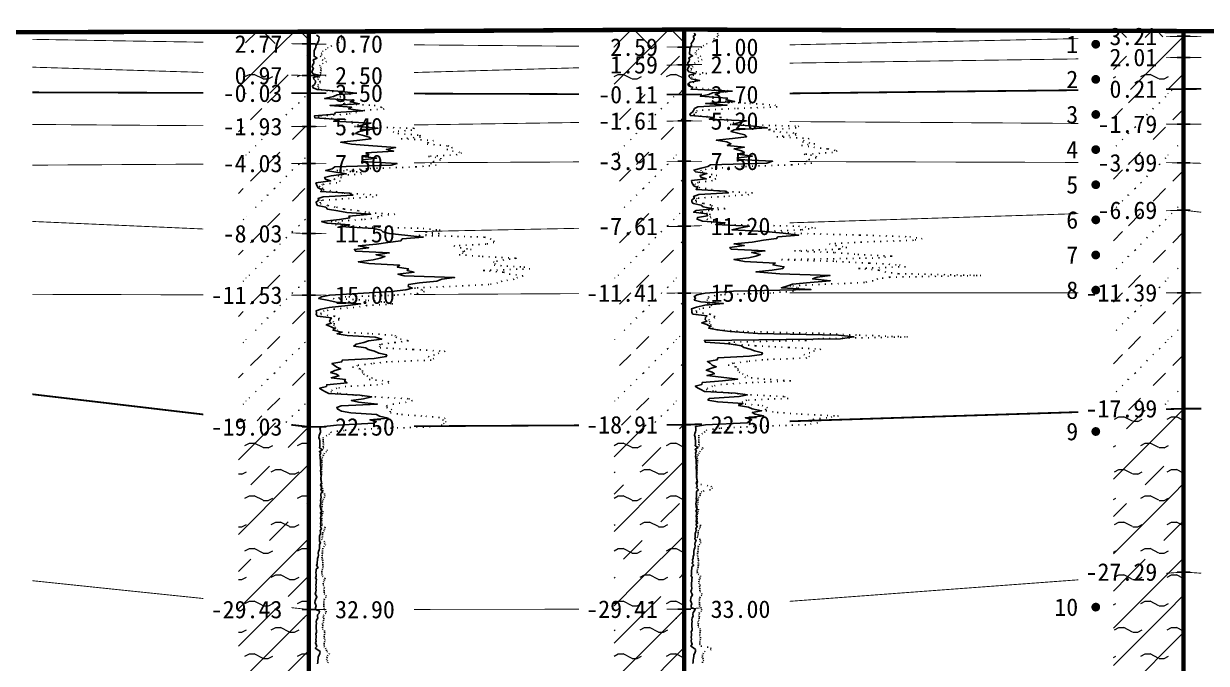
# Model space of a CAD drawing. Extents: x -37 to 3540, y -1485 to 297.
# Drawn here: x 38.7 to 173.4, y -150.8 to -78 of the extents above; entities that cross this region are included whole.
import ezdxf
from ezdxf.enums import TextEntityAlignment as Align

# ---------------------------------------------------------------- set-up
doc = ezdxf.new("R2010")
doc.units = 0
doc.linetypes.add('DOT', pattern=[6.35, 0, -6.35])
doc.layers.get('0').update_dxf_attribs({"linetype": 'CONTINUOUS'})
for name, color, linetype in [('CURVE', 200, 'CONTINUOUS'), ('HOLE', 41, 'CONTINUOUS'), ('SAMPLE', 1, 'CONTINUOUS'), ('STRATUM', 241, 'CONTINUOUS')]:
    doc.layers.add(name, color=color, linetype=linetype)
doc.layers.add('HATCH', color=7, linetype='CONTINUOUS', lineweight=13)
doc.styles.add('ST', font='')
doc.styles.get('ST').set_extended_font_data('SimSun')
pattern_1 = [(45, (80.522, -297), (-2.12132, 2.12132), [10, 0]), (135, (80.522, -297), (-2.12132, -2.12132), [10, 0])]
pattern_2 = [(45, (80.522, -297), (-4.24264, 4.24264), [10, 0]), (45, (81.583, -300.182), (-2.12132, 6.36396), [3, -3])]
pattern_3 = [(45, (80.522, -297), (-4.24264, 4.24264), [10, 0]), (45, (81.583, -300.182), (-2.12132, 6.36396), [3, -3]), (26.565, (81.596, -297.2536), (5.999823, 5.999812), [0.567, -12.849]), (0, (81.029, -297.2536), (0, 6), [0.567, -5.433]), (26.565, (78.9406, -297), (5.999823, 5.999812), [0.567, -12.849]), (0, (79.448, -296.7464), (0, 6), [0.567, -5.433]), (153.435, (81.029, -297.2536), (-5.999818, -5e-06), [1.134, -12.2826]), (26.565, (84.596, -294.2536), (5.999823, 5.999812), [0.567, -12.849]), (0, (84.029, -294.2536), (0, 6), [0.567, -5.433]), (26.565, (81.9406, -294), (5.999823, 5.999812), [0.567, -12.849]), (0, (82.448, -293.7464), (0, 6), [0.567, -5.433]), (153.435, (84.029, -294.2536), (-5.999818, -5e-06), [1.134, -12.2826])]
pattern_4 = [(45, (80.522, -297), (-7e-07, 6.99998), [1.97196, -7.92754]), (45, (83.335, -294.171), (-7e-07, 6.99998), [1.99367, -7.90583]), (45, (85.5894, -291.918), (-7e-07, 6.99998), [1.8136, -8.08588]), (26.565, (80.522, -293.5), (7, 7), [0.0965, -15.55598]), (36.8699, (81.2219, -292.8), (7, 7), [0.19775, -34.80225]), (315, (84.022, -290.024), (6.99998, 1e-06), [0.03305, -9.86644]), (26.565, (84.022, -297), (7, 7), [0.14475, -15.50773]), (26.565, (84.722, -296.3), (7, 7), [0.10528, -15.5472]), (90, (85.072, -295.95), (-7, -5e-07), [0.02877, -6.97123]), (26.565, (85.422, -295.6), (7, 7), [0.091, -31.21394]), (36.8699, (86.1219, -294.9), (7, 7), [0.1107, -34.8893]), (45, (86.822, -294.2), (-2e-07, 6.99998), [0.10911, -9.79038]), (315, (87.436, -293.452), (6.99998, 1e-06), [0.03305, -9.86644]), (36.8699, (81.9219, -292.1), (7, 7), [0.10224, -34.89776]), (53.1301, (82.6219, -291.4), (14, 21), [0.13438, -34.86562]), (53.1301, (83.3219, -290.7), (14, 21), [0.12625, -34.87375])]
pattern_5 = [(45, (80.522, -297), (-2.12132, 2.12132), [10, 0]), (26.565, (81.596, -297.2536), (5.999823, 5.999812), [0.567, -12.849]), (0, (81.029, -297.2536), (0, 6), [0.567, -5.433]), (26.565, (78.9406, -297), (5.999823, 5.999812), [0.567, -12.849]), (0, (79.448, -296.7464), (0, 6), [0.567, -5.433]), (153.435, (81.029, -297.2536), (-5.999818, -5e-06), [1.134, -12.2826]), (26.565, (84.596, -294.2536), (5.999823, 5.999812), [0.567, -12.849]), (0, (84.029, -294.2536), (0, 6), [0.567, -5.433]), (26.565, (81.9406, -294), (5.999823, 5.999812), [0.567, -12.849]), (0, (82.448, -293.7464), (0, 6), [0.567, -5.433]), (153.435, (84.029, -294.2536), (-5.999818, -5e-06), [1.134, -12.2826])]

# ---------------------------------------------------------------- blocks, each defined once
blk = doc.blocks.new('SampleSoilUndisturbed')
at = {"const_width": 0.5}
blk.add_lwpolyline([(-0.25, 0, 1), (0.25, 0, 1)], format="xyb", close=True, dxfattribs=at)

msp = doc.modelspace()

# ---------------------------------------------------------------- hatches: boundary and pattern name
at = {"layer": 'HATCH'}
h = msp.add_hatch(dxfattribs=at)
h.set_pattern_fill('STT', color=50, style=0)
h.set_pattern_definition(pattern_1)
h.paths.add_polyline_path([(170.82, -78.81), (162.82, -78.79), (162.82, -79.58), (170.82, -79.41)])
h.paths.add_polyline_path([(161.61, -80.9), (168.31, -80.9), (168.31, -77.97), (161.61, -77.97)], flags=9)
h = msp.add_hatch(dxfattribs=at)
h.set_pattern_fill('FZNT', color=32, style=0)
h.set_pattern_definition(pattern_2)
h.paths.add_polyline_path([(170.82, -79.41), (162.82, -79.58), (162.82, -81.93), (170.82, -81.81)])
h.paths.add_polyline_path([(161.61, -83.3), (168.31, -83.3), (168.31, -80.37), (161.61, -80.37)], flags=9)
h.paths.add_polyline_path([(161.61, -80.9), (168.31, -80.9), (168.31, -77.97), (161.61, -77.97)], flags=9)
h = msp.add_hatch(dxfattribs=at)
h.set_pattern_fill('STT', color=50, style=0)
h.set_pattern_definition(pattern_1)
h.paths.add_polyline_path([(71.21, -78.88), (63.21, -78.9), (63.21, -80.15), (71.21, -80.28)])
h.paths.add_polyline_path([(62, -81.77), (68.69, -81.77), (68.69, -78.87), (62, -78.87)], flags=9)
h = msp.add_hatch(dxfattribs=at)
h.set_pattern_fill('FZNT', color=32, style=0)
h.set_pattern_definition(pattern_2)
h.paths.add_polyline_path([(71.21, -80.28), (63.21, -80.15), (63.21, -83.64), (71.21, -83.88)])
h.paths.add_polyline_path([(62, -85.37), (68.7, -85.37), (68.7, -82.44), (62, -82.44)], flags=9)
h.paths.add_polyline_path([(62, -81.77), (68.69, -81.77), (68.69, -78.87), (62, -78.87)], flags=9)
h = msp.add_hatch(dxfattribs=at)
h.set_pattern_fill('STT', color=50, style=0)
h.set_pattern_definition(pattern_1)
h.paths.add_polyline_path([(113.97, -78.64), (105.97, -78.68), (105.97, -80.57), (113.97, -80.64)])
h.paths.add_polyline_path([(104.76, -82.13), (111.46, -82.13), (111.46, -79.19), (104.76, -79.19)], flags=9)
h = msp.add_hatch(dxfattribs=at)
h.set_pattern_fill('FZNT', color=32, style=0)
h.set_pattern_definition(pattern_2)
h.paths.add_polyline_path([(113.97, -80.64), (105.97, -80.57), (105.97, -82.87), (113.97, -82.64)])
h.paths.add_polyline_path([(104.76, -84.13), (111.46, -84.13), (111.46, -81.19), (104.76, -81.19)], flags=9)
h.paths.add_polyline_path([(104.76, -82.13), (111.46, -82.13), (111.46, -79.19), (104.76, -79.19)], flags=9)
h = msp.add_hatch(dxfattribs=at)
h.set_pattern_fill('YNFNT', color=251, style=0)
h.set_pattern_definition(pattern_3)
h.paths.add_polyline_path([(170.82, -81.81), (162.82, -81.93), (162.82, -85.5), (170.82, -85.41)])
h.paths.add_polyline_path([(161.61, -86.9), (168.31, -86.9), (168.31, -83.97), (161.61, -83.97)], flags=9)
h.paths.add_polyline_path([(161.61, -83.3), (168.31, -83.3), (168.31, -80.37), (161.61, -80.37)], flags=9)
h = msp.add_hatch(dxfattribs=at)
h.set_pattern_fill('YNFNT', color=251, style=0)
h.set_pattern_definition(pattern_3)
h.paths.add_polyline_path([(113.97, -82.64), (105.97, -82.87), (105.97, -86.01), (113.97, -86.04)])
h.paths.add_polyline_path([(103.33, -87.53), (111.46, -87.53), (111.46, -84.59), (103.33, -84.59)], flags=9)
h.paths.add_polyline_path([(104.76, -84.13), (111.46, -84.13), (111.46, -81.19), (104.76, -81.19)], flags=9)
h = msp.add_hatch(dxfattribs=at)
h.set_pattern_fill('YNFNT', color=251, style=0)
h.set_pattern_definition(pattern_3)
h.paths.add_polyline_path([(71.21, -83.88), (63.21, -83.64), (63.21, -85.86), (71.21, -85.88)])
h.paths.add_polyline_path([(60.57, -87.37), (68.7, -87.37), (68.7, -84.44), (60.57, -84.44)], flags=9)
h.paths.add_polyline_path([(62, -85.37), (68.7, -85.37), (68.7, -82.44), (62, -82.44)], flags=9)
h = msp.add_hatch(dxfattribs=at)
h.set_pattern_fill('SZFT', color=52, style=0)
h.set_pattern_definition(pattern_4)
h.paths.add_polyline_path([(71.21, -85.88), (63.21, -85.86), (63.21, -89.62), (71.21, -89.68)])
h.paths.add_polyline_path([(60.57, -91.17), (68.7, -91.17), (68.7, -88.24), (60.57, -88.24)], flags=9)
h.paths.add_polyline_path([(60.57, -87.37), (68.7, -87.37), (68.7, -84.44), (60.57, -84.44)], flags=9)
h = msp.add_hatch(dxfattribs=at)
h.set_pattern_fill('SZFT', color=52, style=0)
h.set_pattern_definition(pattern_4)
h.paths.add_polyline_path([(113.97, -86.04), (105.97, -86.01), (105.97, -89.16), (113.97, -89.04)])
h.paths.add_polyline_path([(103.33, -90.53), (111.46, -90.53), (111.46, -87.59), (103.33, -87.59)], flags=9)
h.paths.add_polyline_path([(103.33, -87.53), (111.46, -87.53), (111.46, -84.59), (103.33, -84.59)], flags=9)
h = msp.add_hatch(dxfattribs=at)
h.set_pattern_fill('SZFT', color=52, style=0)
h.set_pattern_definition(pattern_4)
h.paths.add_polyline_path([(170.82, -85.41), (162.82, -85.5), (162.82, -89.36), (170.82, -89.41)])
h.paths.add_polyline_path([(160.18, -90.9), (168.31, -90.9), (168.31, -87.97), (160.18, -87.97)], flags=9)
h.paths.add_polyline_path([(161.61, -86.9), (168.31, -86.9), (168.31, -83.97), (161.61, -83.97)], flags=9)
h = msp.add_hatch(dxfattribs=at)
h.set_pattern_fill('SZFT', color=52, style=0)
h.set_pattern_definition(pattern_4)
h.paths.add_polyline_path([(71.21, -89.68), (63.21, -89.62), (63.21, -93.93), (71.21, -93.88)])
h.paths.add_polyline_path([(60.57, -95.37), (68.7, -95.37), (68.7, -92.44), (60.57, -92.44)], flags=9)
h.paths.add_polyline_path([(60.57, -91.17), (68.7, -91.17), (68.7, -88.24), (60.57, -88.24)], flags=9)
h = msp.add_hatch(dxfattribs=at)
h.set_pattern_fill('SZFT', color=52, style=0)
h.set_pattern_definition(pattern_4)
h.paths.add_polyline_path([(113.97, -89.04), (105.97, -89.16), (105.97, -93.68), (113.97, -93.64)])
h.paths.add_polyline_path([(103.33, -95.13), (111.46, -95.13), (111.46, -92.19), (103.33, -92.19)], flags=9)
h.paths.add_polyline_path([(103.33, -90.53), (111.46, -90.53), (111.46, -87.59), (103.33, -87.59)], flags=9)
h = msp.add_hatch(dxfattribs=at)
h.set_pattern_fill('SZFT', color=52, style=0)
h.set_pattern_definition(pattern_4)
h.paths.add_polyline_path([(170.82, -89.41), (162.82, -89.36), (162.82, -93.79), (170.82, -93.81)])
h.paths.add_polyline_path([(160.18, -95.3), (168.31, -95.3), (168.31, -92.37), (160.18, -92.37)], flags=9)
h.paths.add_polyline_path([(160.18, -90.9), (168.31, -90.9), (168.31, -87.97), (160.18, -87.97)], flags=9)
h = msp.add_hatch(dxfattribs=at)
h.set_pattern_fill('SZFT', color=52, style=0)
h.set_pattern_definition(pattern_4)
h.paths.add_polyline_path([(71.21, -93.88), (63.21, -93.93), (63.21, -101.53), (71.21, -101.88)])
h.paths.add_polyline_path([(60.57, -103.37), (68.7, -103.37), (68.7, -100.44), (60.57, -100.44)], flags=9)
h.paths.add_polyline_path([(60.57, -95.37), (68.7, -95.37), (68.7, -92.44), (60.57, -92.44)], flags=9)
h = msp.add_hatch(dxfattribs=at)
h.set_pattern_fill('SZFT', color=52, style=0)
h.set_pattern_definition(pattern_4)
h.paths.add_polyline_path([(113.97, -93.64), (105.97, -93.68), (105.97, -101.2), (113.97, -101.04)])
h.paths.add_polyline_path([(103.33, -102.53), (111.46, -102.53), (111.46, -99.59), (103.33, -99.59)], flags=9)
h.paths.add_polyline_path([(103.33, -95.13), (111.46, -95.13), (111.46, -92.19), (103.33, -92.19)], flags=9)
h = msp.add_hatch(dxfattribs=at)
h.set_pattern_fill('SZFT', color=52, style=0)
h.set_pattern_definition(pattern_4)
h.paths.add_polyline_path([(170.82, -93.81), (162.82, -93.79), (162.82, -99.47), (170.82, -99.21)])
h.paths.add_polyline_path([(160.18, -100.7), (168.31, -100.7), (168.31, -97.77), (160.18, -97.77)], flags=9)
h.paths.add_polyline_path([(160.18, -95.3), (168.31, -95.3), (168.31, -92.37), (160.18, -92.37)], flags=9)
h = msp.add_hatch(dxfattribs=at)
h.set_pattern_fill('SZFT', color=52, style=0)
h.set_pattern_definition(pattern_4)
h.paths.add_polyline_path([(170.82, -99.21), (162.82, -99.47), (162.82, -108.61), (170.82, -108.61)])
h.paths.add_polyline_path([(158.75, -110.1), (168.31, -110.1), (168.31, -107.17), (158.75, -107.17)], flags=9)
h.paths.add_polyline_path([(160.18, -100.7), (168.31, -100.7), (168.31, -97.77), (160.18, -97.77)], flags=9)
h = msp.add_hatch(dxfattribs=at)
h.set_pattern_fill('SZFT', color=52, style=0)
h.set_pattern_definition(pattern_4)
h.paths.add_polyline_path([(113.97, -101.04), (105.97, -101.2), (105.97, -108.68), (113.97, -108.64)])
h.paths.add_polyline_path([(101.91, -110.12), (111.46, -110.12), (111.46, -107.21), (101.91, -107.21)], flags=9)
h.paths.add_polyline_path([(103.33, -102.53), (111.46, -102.53), (111.46, -99.59), (103.33, -99.59)], flags=9)
h = msp.add_hatch(dxfattribs=at)
h.set_pattern_fill('SZFT', color=52, style=0)
h.set_pattern_definition(pattern_4)
h.paths.add_polyline_path([(71.21, -101.88), (63.21, -101.53), (63.21, -108.86), (71.21, -108.88)])
h.paths.add_polyline_path([(59.14, -110.37), (68.7, -110.37), (68.7, -107.44), (59.14, -107.44)], flags=9)
h.paths.add_polyline_path([(60.57, -103.37), (68.7, -103.37), (68.7, -100.44), (60.57, -100.44)], flags=9)
h = msp.add_hatch(dxfattribs=at)
h.set_pattern_fill('SZFT', color=52, style=0)
h.set_pattern_definition(pattern_4)
h.paths.add_polyline_path([(71.21, -108.88), (63.21, -108.86), (63.21, -122.94), (71.21, -123.88)])
h.paths.add_polyline_path([(59.14, -125.37), (68.7, -125.37), (68.7, -122.44), (59.14, -122.44)], flags=9)
h.paths.add_polyline_path([(59.14, -110.37), (68.7, -110.37), (68.7, -107.44), (59.14, -107.44)], flags=9)
h = msp.add_hatch(dxfattribs=at)
h.set_pattern_fill('SZFT', color=52, style=0)
h.set_pattern_definition(pattern_4)
h.paths.add_polyline_path([(113.97, -108.64), (105.97, -108.68), (105.97, -123.68), (113.97, -123.64)])
h.paths.add_polyline_path([(101.9, -125.13), (111.46, -125.13), (111.46, -122.19), (101.9, -122.19)], flags=9)
h.paths.add_polyline_path([(101.91, -110.12), (111.46, -110.12), (111.46, -107.21), (101.91, -107.21)], flags=9)
h = msp.add_hatch(dxfattribs=at)
h.set_pattern_fill('SZFT', color=52, style=0)
h.set_pattern_definition(pattern_4)
h.paths.add_polyline_path([(170.82, -108.61), (162.82, -108.61), (162.82, -122.07), (170.82, -121.81)])
h.paths.add_polyline_path([(158.75, -123.3), (168.31, -123.3), (168.31, -120.37), (158.75, -120.37)], flags=9)
h.paths.add_polyline_path([(158.75, -110.1), (168.31, -110.1), (168.31, -107.17), (158.75, -107.17)], flags=9)
h = msp.add_hatch(dxfattribs=at)
h.set_pattern_fill('YNFNT', color=251, style=0)
h.set_pattern_definition(pattern_3)
h.paths.add_polyline_path([(170.82, -121.81), (162.82, -122.07), (162.82, -141.01), (170.82, -140.41)])
h.paths.add_polyline_path([(158.75, -141.9), (168.31, -141.9), (168.31, -138.97), (158.75, -138.97)], flags=9)
h.paths.add_polyline_path([(158.75, -123.3), (168.31, -123.3), (168.31, -120.37), (158.75, -120.37)], flags=9)
h = msp.add_hatch(dxfattribs=at)
h.set_pattern_fill('YNFNT', color=251, style=0)
h.set_pattern_definition(pattern_3)
h.paths.add_polyline_path([(71.21, -123.88), (63.21, -122.94), (63.21, -143.85), (71.21, -144.68)])
h.paths.add_polyline_path([(59.14, -146.17), (68.7, -146.17), (68.7, -143.24), (59.14, -143.24)], flags=9)
h.paths.add_polyline_path([(59.14, -125.37), (68.7, -125.37), (68.7, -122.44), (59.14, -122.44)], flags=9)
h = msp.add_hatch(dxfattribs=at)
h.set_pattern_fill('YNFNT', color=251, style=0)
h.set_pattern_definition(pattern_3)
h.paths.add_polyline_path([(113.97, -123.64), (105.97, -123.68), (105.97, -144.65), (113.97, -144.64)])
h.paths.add_polyline_path([(101.9, -146.13), (111.46, -146.13), (111.46, -143.19), (101.9, -143.19)], flags=9)
h.paths.add_polyline_path([(101.9, -125.13), (111.46, -125.13), (111.46, -122.19), (101.9, -122.19)], flags=9)
h = msp.add_hatch(dxfattribs=at)
h.set_pattern_fill('YNNT', color=251, style=0)
h.set_pattern_definition(pattern_5)
h.paths.add_polyline_path([(170.82, -140.41), (162.82, -141.01), (162.82, -154.33), (170.82, -154.21)])
h.paths.add_polyline_path([(158.75, -155.7), (168.31, -155.7), (168.31, -152.77), (158.75, -152.77)], flags=9)
h.paths.add_polyline_path([(158.75, -141.9), (168.31, -141.9), (168.31, -138.97), (158.75, -138.97)], flags=9)
h = msp.add_hatch(dxfattribs=at)
h.set_pattern_fill('YNNT', color=251, style=0)
h.set_pattern_definition(pattern_5)
h.paths.add_polyline_path([(71.21, -144.68), (63.21, -143.85), (63.21, -155.62), (71.21, -155.68)])
h.paths.add_polyline_path([(59.14, -157.17), (68.7, -157.17), (68.7, -154.24), (59.14, -154.24)], flags=9)
h.paths.add_polyline_path([(59.14, -146.17), (68.7, -146.17), (68.7, -143.24), (59.14, -143.24)], flags=9)
h = msp.add_hatch(dxfattribs=at)
h.set_pattern_fill('YNNT', color=251, style=0)
h.set_pattern_definition(pattern_5)
h.paths.add_polyline_path([(113.97, -144.64), (105.97, -144.65), (105.97, -155.16), (113.97, -155.04)])
h.paths.add_polyline_path([(101.9, -156.53), (111.46, -156.53), (111.46, -153.59), (101.9, -153.59)], flags=9)
h.paths.add_polyline_path([(101.9, -146.13), (111.46, -146.13), (111.46, -143.19), (101.9, -143.19)], flags=9)

# ---------------------------------------------------------------- linework, layer by layer
at = {"layer": 'CURVE', "color": 30, "linetype": 'Continuous'}
for points in [[(72.1, -79.28), (72.38, -79.48), (72.35, -79.68), (72.34, -79.88), (72.25, -80.08), (72.16, -80.28), (72.01, -80.48), (72.03, -80.68), (71.9, -80.88), (71.84, -81.08), (71.83, -81.28), (71.81, -81.48), (71.81, -81.68), (72.15, -81.88), (71.73, -82.08), (71.8, -82.28), (71.78, -82.48), (71.63, -82.68), (71.61, -82.88), (71.75, -83.08), (71.62, -83.28), (71.56, -83.48), (71.71, -83.68), (72.52, -83.88), (71.75, -84.08), (71.78, -84.28), (71.99, -84.48), (71.97, -84.68), (71.86, -84.88), (71.62, -85.08), (71.72, -85.28), (72.18, -85.48), (74.98, -85.68), (76.6, -85.88), (74.43, -86.08), (74.01, -86.28), (73.02, -86.48), (76.1, -86.68), (76.04, -86.88), (76.96, -87.08), (73.64, -87.28), (76.08, -87.48), (75.74, -87.68), (77.37, -87.88), (74.27, -88.08), (74.13, -88.28), (71.85, -88.48), (71.9, -88.68), (74.6, -88.88), (74.05, -89.08), (78.28, -89.28), (77.44, -89.48), (76.71, -89.68), (79.09, -89.88), (77.68, -90.08), (76.87, -90.28), (76.52, -90.48), (77.29, -90.68), (78.09, -90.88), (78.3, -91.08), (76.68, -91.28), (74.85, -91.48), (76.06, -91.68), (78.51, -91.88), (81.1, -92.08), (80.05, -92.28), (80.88, -92.48), (77.72, -92.68), (78.06, -92.88), (77.28, -93.08), (78.96, -93.28), (77.37, -93.48), (77.29, -93.68), (81.27, -93.88), (80.61, -94.08), (74.19, -94.28), (73.88, -94.48), (73.13, -94.68), (74.31, -94.88), (75.5, -95.08), (73.78, -95.28), (73.01, -95.48), (73.1, -95.68), (73.7, -95.88), (72.03, -96.08), (72.08, -96.28), (72.18, -96.48), (72.29, -96.68), (72.73, -96.88), (72.56, -97.08), (75.86, -97.28), (76.23, -97.48), (72.86, -97.68), (72.27, -97.88), (72.37, -98.08), (72.05, -98.28), (72.08, -98.48), (72.21, -98.68), (73.14, -98.88), (73.34, -99.08), (74.52, -99.28), (75.55, -99.48), (78.26, -99.68), (75.78, -99.88), (75.87, -100.08), (74.72, -100.28), (72.67, -100.48), (73.29, -100.68), (75.85, -100.88), (74.77, -101.08), (78.62, -101.28), (79.44, -101.48), (79.64, -101.68), (80.38, -101.88), (82.48, -102.08), (84.24, -102.28), (81.86, -102.48), (81.71, -102.68), (80.21, -102.88), (78.94, -103.08), (76.87, -103.28), (78.03, -103.48), (76.4, -103.68), (76.56, -103.88), (80.38, -104.08), (78.87, -104.28), (79.88, -104.48), (79.35, -104.68), (78.54, -104.88), (76.85, -105.08), (78.06, -105.28), (81.56, -105.48), (81.29, -105.68), (82.56, -105.88), (82.42, -106.08), (83.2, -106.28), (81.36, -106.48), (82.08, -106.68), (87.81, -106.88), (86.35, -107.08), (85.81, -107.28), (83.83, -107.48), (82.55, -107.68), (82.54, -107.88), (82.99, -108.08), (82.27, -108.28), (80.63, -108.48), (76.81, -108.68), (73.6, -108.88), (72.68, -109.08), (72.32, -109.28), (73.49, -109.48), (74.35, -109.68), (77.11, -109.88), (75.66, -110.08), (73.54, -110.28), (72.59, -110.48), (72.04, -110.68), (72.08, -110.88), (72.07, -111.08), (72.2, -111.28), (73.8, -111.48), (73.64, -111.68), (73.59, -111.88), (73.78, -112.08), (73.2, -112.28), (73.77, -112.48), (74.16, -112.68), (73.98, -112.88), (74.95, -113.08), (74.44, -113.28), (75.59, -113.48), (78.78, -113.68), (79.53, -113.88), (78.01, -114.08), (77.5, -114.28), (76.61, -114.48), (76.33, -114.68), (77.72, -114.88), (77.97, -115.08), (78.71, -115.28), (79.2, -115.48), (80.1, -115.68), (80.04, -115.88), (78.64, -116.08), (75.03, -116.28), (74.97, -116.48), (73.84, -116.68), (74.15, -116.88), (74.39, -117.08), (74.85, -117.28), (74.19, -117.48), (73.7, -117.68), (74.38, -117.88), (74.64, -118.08), (73.78, -118.28), (75.39, -118.48), (75.29, -118.68), (75.57, -118.88), (73.25, -119.08), (73.22, -119.28), (72.45, -119.48), (72.71, -119.68), (73.1, -119.88), (73.51, -120.08), (77.04, -120.28), (78.39, -120.48), (77.45, -120.68), (76.05, -120.88), (76.89, -121.08), (79.02, -121.28), (74.89, -121.48), (74.39, -121.68), (74.51, -121.88), (74.94, -122.08), (76, -122.28), (78.94, -122.48), (79.28, -122.68), (80.24, -122.88), (78.17, -123.08), (78.89, -123.28), (78.65, -123.48), (74.36, -123.68), (72.64, -123.88), (72.49, -124.08), (72.53, -124.28), (72.54, -124.48), (72.48, -124.68), (72.4, -124.88), (72.36, -125.08), (72.44, -125.28), (72.46, -125.48), (72.47, -125.68), (72.49, -125.88), (72.49, -126.08), (72.44, -126.28), (72.78, -126.48), (72.43, -126.68), (72.58, -126.88), (72.49, -127.08), (72.52, -127.28), (72.5, -127.48), (72.54, -127.68), (72.55, -127.88), (72.55, -128.08), (72.55, -128.28), (72.58, -128.48), (72.57, -128.68), (72.56, -128.88), (72.59, -129.08), (72.58, -129.28), (72.61, -129.48), (72.58, -129.68), (72.6, -129.88), (72.62, -130.08), (72.68, -130.28), (72.55, -130.48), (72.64, -130.68), (72.66, -130.88), (72.59, -131.08), (72.81, -131.28), (72.6, -131.48), (72.59, -131.68), (72.61, -131.88), (72.59, -132.08), (72.56, -132.28), (72.6, -132.48), (72.55, -132.68), (72.52, -132.88), (72.55, -133.08), (72.57, -133.28), (72.69, -133.48), (72.54, -133.68), (72.62, -133.88), (72.6, -134.08), (72.55, -134.28), (72.58, -134.48), (72.58, -134.68), (72.55, -134.88), (72.58, -135.08), (72.55, -135.28), (72.68, -135.48), (72.52, -135.68), (72.55, -135.88), (72.53, -136.08), (72.45, -136.28), (72.43, -136.48), (72.45, -136.68), (72.42, -136.88), (72.55, -137.08), (72.44, -137.28), (72.42, -137.48), (72.44, -137.68), (72.4, -137.88), (72.32, -138.08), (72.3, -138.28), (72.31, -138.48), (72.29, -138.68), (72.22, -138.88), (72.21, -139.08), (72.16, -139.28), (72.18, -139.48), (72.1, -139.68), (72.29, -139.88), (72.06, -140.08), (72.06, -140.28), (72.02, -140.48), (72.04, -140.68), (72.04, -140.88), (71.99, -141.08), (72.09, -141.28), (72.07, -141.48), (72.07, -141.68), (72.03, -141.88), (72.04, -142.08), (72.03, -142.28), (72.06, -142.48), (72.02, -142.68), (71.95, -142.88), (72.05, -143.08), (72.14, -143.28), (72, -143.48), (71.94, -143.68), (71.9, -143.88), (71.98, -144.08), (72.05, -144.28), (71.99, -144.48), (72, -144.68), (72.45, -144.88), (72.38, -145.08), (72.22, -145.28), (72.2, -145.48), (72.23, -145.68), (72.11, -145.88), (72.07, -146.08), (72.11, -146.28), (72.07, -146.48), (72.07, -146.68), (72.07, -146.88), (72.11, -147.08), (72.11, -147.28), (72.01, -147.48), (72.04, -147.68), (72.04, -147.88), (72.01, -148.08), (72.04, -148.28), (71.99, -148.48), (72.04, -148.68), (72.12, -148.88), (71.95, -149.08), (72.26, -149.28), (72.5, -149.48), (72.47, -149.68), (72.41, -149.88), (72.28, -150.08), (72.29, -150.28), (72.26, -150.48), (72.23, -150.68), (72.21, -150.88)], [(115.11, -79.04), (115.24, -79.24), (114.98, -79.44), (115.1, -79.64), (115.01, -79.84), (114.92, -80.04), (114.77, -80.24), (114.79, -80.44), (114.66, -80.64), (114.6, -80.84), (114.59, -81.04), (114.57, -81.24), (114.57, -81.44), (114.91, -81.64), (114.49, -81.84), (114.56, -82.04), (114.54, -82.24), (114.39, -82.44), (114.37, -82.64), (114.51, -82.84), (114.38, -83.04), (114.32, -83.24), (114.47, -83.44), (115.28, -83.64), (114.51, -83.84), (114.54, -84.04), (114.75, -84.24), (115.73, -84.44), (114.62, -84.64), (114.38, -84.84), (114.48, -85.04), (114.94, -85.24), (114.74, -85.44), (119.36, -85.64), (117.19, -85.84), (116.77, -86.04), (115.78, -86.24), (118.86, -86.44), (118.8, -86.64), (119.72, -86.84), (116.4, -87.04), (118.84, -87.24), (115.5, -87.44), (115.13, -87.64), (115.03, -87.84), (114.89, -88.04), (114.61, -88.24), (114.66, -88.44), (117.36, -88.64), (116.81, -88.84), (121.04, -89.04), (120.2, -89.24), (119.47, -89.44), (121.85, -89.64), (123.44, -89.84), (119.63, -90.04), (119.28, -90.24), (120.05, -90.44), (120.85, -90.64), (121.06, -90.84), (119.44, -91.04), (117.61, -91.24), (118.82, -91.44), (119.27, -91.64), (118.86, -91.84), (120.81, -92.04), (119.64, -92.24), (120.48, -92.44), (120.82, -92.64), (120.04, -92.84), (121.72, -93.04), (120.13, -93.24), (120.05, -93.44), (124.03, -93.64), (123.37, -93.84), (116.95, -94.04), (116.64, -94.24), (115.89, -94.44), (115.07, -94.64), (115.26, -94.84), (116.54, -95.04), (115.77, -95.24), (115.86, -95.44), (116.46, -95.64), (114.79, -95.84), (114.84, -96.04), (114.94, -96.24), (115.05, -96.44), (115.49, -96.64), (115.32, -96.84), (118.62, -97.04), (118.99, -97.24), (115.62, -97.44), (115.03, -97.64), (115.13, -97.84), (114.81, -98.04), (114.84, -98.24), (114.97, -98.44), (115.9, -98.64), (116.1, -98.84), (117.28, -99.04), (115.31, -99.24), (115.02, -99.44), (116.54, -99.64), (116.63, -99.84), (115.48, -100.04), (115.43, -100.24), (116.05, -100.44), (118.61, -100.64), (117.53, -100.84), (121.38, -101.04), (120.2, -101.24), (119.4, -101.44), (123.14, -101.64), (125.24, -101.84), (127, -102.04), (124.62, -102.24), (124.47, -102.44), (122.97, -102.64), (121.7, -102.84), (119.63, -103.04), (120.79, -103.24), (119.16, -103.44), (119.32, -103.64), (123.14, -103.84), (121.63, -104.04), (122.64, -104.24), (122.11, -104.44), (121.3, -104.64), (119.61, -104.84), (120.82, -105.04), (124.32, -105.24), (124.05, -105.44), (125.32, -105.64), (125.18, -105.84), (123.96, -106.04), (122.12, -106.24), (124.84, -106.44), (130.57, -106.64), (129.11, -106.84), (128.57, -107.04), (130.59, -107.24), (128.31, -107.44), (126.3, -107.64), (125.75, -107.84), (125.03, -108.04), (128.39, -108.24), (119.57, -108.44), (116.36, -108.64), (115.44, -108.84), (115.08, -109.04), (115.25, -109.24), (115.11, -109.44), (115.87, -109.64), (118.42, -109.84), (116.3, -110.04), (115.35, -110.24), (114.8, -110.44), (114.84, -110.64), (114.83, -110.84), (114.96, -111.04), (116.56, -111.24), (116.4, -111.44), (116.35, -111.64), (116.54, -111.84), (115.96, -112.04), (116.53, -112.24), (116.92, -112.44), (116.74, -112.64), (117.71, -112.84), (119.2, -113.04), (122.35, -113.24), (131.54, -113.44), (133.29, -113.64), (131.77, -113.84), (116.26, -114.04), (116.37, -114.24), (119.09, -114.44), (120.48, -114.64), (120.73, -114.84), (121.47, -115.04), (121.96, -115.24), (122.86, -115.44), (122.8, -115.64), (121.4, -115.84), (117.79, -116.04), (117.73, -116.24), (116.6, -116.44), (116.91, -116.64), (117.15, -116.84), (117.61, -117.04), (116.95, -117.24), (116.46, -117.44), (117.14, -117.64), (117.4, -117.84), (116.54, -118.04), (118.15, -118.24), (120.05, -118.44), (118.33, -118.64), (116.01, -118.84), (115.98, -119.04), (115.21, -119.24), (115.47, -119.44), (115.86, -119.64), (116.27, -119.84), (119.8, -120.04), (121.15, -120.24), (120.21, -120.44), (116.81, -120.64), (116.65, -120.84), (117.78, -121.04), (120.65, -121.24), (120.15, -121.44), (121.27, -121.64), (121.7, -121.84), (122.76, -122.04), (121.7, -122.24), (122.04, -122.44), (123, -122.64), (120.93, -122.84), (121.65, -123.04), (121.41, -123.24), (121.12, -123.44), (116.4, -123.64), (115.25, -123.84), (115.29, -124.04), (115.3, -124.24), (115.24, -124.44), (115.16, -124.64), (115.12, -124.84), (115.2, -125.04), (115.22, -125.24), (115.23, -125.44), (115.25, -125.64), (115.25, -125.84), (115.2, -126.04), (115.54, -126.24), (115.19, -126.44), (115.34, -126.64), (115.25, -126.84), (115.28, -127.04), (115.26, -127.24), (115.3, -127.44), (115.31, -127.64), (115.31, -127.84), (115.31, -128.04), (115.34, -128.24), (115.33, -128.44), (115.32, -128.64), (115.35, -128.84), (115.34, -129.04), (115.37, -129.24), (115.34, -129.44), (115.36, -129.64), (115.38, -129.84), (115.44, -130.04), (115.31, -130.24), (115.4, -130.44), (115.42, -130.64), (115.35, -130.84), (115.57, -131.04), (115.36, -131.24), (115.35, -131.44), (115.37, -131.64), (115.35, -131.84), (115.32, -132.04), (115.36, -132.24), (115.31, -132.44), (115.28, -132.64), (115.31, -132.84), (115.33, -133.04), (115.45, -133.24), (115.3, -133.44), (115.38, -133.64), (115.36, -133.84), (115.31, -134.04), (115.34, -134.24), (115.34, -134.44), (115.31, -134.64), (115.34, -134.84), (115.31, -135.04), (115.44, -135.24), (115.28, -135.44), (115.31, -135.64), (115.29, -135.84), (115.21, -136.04), (115.19, -136.24), (115.21, -136.44), (115.18, -136.64), (115.31, -136.84), (115.2, -137.04), (115.18, -137.24), (115.2, -137.44), (115.16, -137.64), (115.08, -137.84), (115.06, -138.04), (115.07, -138.24), (115.05, -138.44), (114.98, -138.64), (114.97, -138.84), (114.92, -139.04), (114.94, -139.24), (114.86, -139.44), (115.05, -139.64), (114.82, -139.84), (114.82, -140.04), (114.78, -140.24), (114.8, -140.44), (114.8, -140.64), (114.75, -140.84), (114.85, -141.04), (114.83, -141.24), (114.83, -141.44), (114.79, -141.64), (114.8, -141.84), (114.79, -142.04), (114.82, -142.24), (114.78, -142.44), (114.71, -142.64), (114.81, -142.84), (114.9, -143.04), (114.76, -143.24), (114.7, -143.44), (114.66, -143.64), (114.74, -143.84), (114.81, -144.04), (114.75, -144.24), (114.76, -144.44), (115.21, -144.64), (115.14, -144.84), (114.98, -145.04), (114.96, -145.24), (114.99, -145.44), (114.87, -145.64), (114.83, -145.84), (114.87, -146.04), (114.83, -146.24), (114.83, -146.44), (114.83, -146.64), (114.87, -146.84), (114.87, -147.04), (114.77, -147.24), (114.8, -147.44), (114.8, -147.64), (114.77, -147.84), (114.8, -148.04), (114.75, -148.24), (114.8, -148.44), (114.88, -148.64), (114.71, -148.84), (115.02, -149.04), (115.26, -149.24), (115.23, -149.44), (115.17, -149.64), (115.04, -149.84), (115.05, -150.04), (115.02, -150.24), (114.99, -150.44), (114.97, -150.64), (114.94, -150.84)]]:
    msp.add_lwpolyline(points, dxfattribs=at)
at = {"layer": 'CURVE', "color": 100, "linetype": 'DOT', "ltscale": 0.1}
for points in [[(74.88, -79.28), (75, -79.48), (75.02, -79.68), (74.56, -79.88), (74.71, -80.08), (74.51, -80.28), (73.83, -80.48), (73.42, -80.68), (73.19, -80.88), (72.85, -81.08), (72.64, -81.28), (72.75, -81.48), (72.52, -81.68), (73.09, -81.88), (72.74, -82.08), (73.24, -82.28), (72.87, -82.48), (72.45, -82.68), (72.55, -82.88), (72.6, -83.08), (72.64, -83.28), (72.55, -83.48), (72.52, -83.68), (73.17, -83.88), (72.25, -84.08), (72.23, -84.28), (72.46, -84.48), (72.54, -84.68), (72.28, -84.88), (72.25, -85.08), (72.3, -85.28), (72.55, -85.48), (73.88, -85.68), (76.68, -85.88), (75.26, -86.08), (74.85, -86.28), (74.51, -86.48), (74.43, -86.68), (76.09, -86.88), (75.13, -87.08), (78.66, -87.28), (79.5, -87.48), (79.78, -87.68), (77.02, -87.88), (76.66, -88.08), (75.58, -88.28), (72.34, -88.48), (72.3, -88.68), (75.35, -88.88), (76.09, -89.08), (76.11, -89.28), (76.86, -89.48), (76.43, -89.68), (83.26, -89.88), (82.94, -90.08), (80.81, -90.28), (81.37, -90.48), (83.86, -90.68), (83.93, -90.88), (81.75, -91.08), (85.42, -91.28), (84.84, -91.48), (84.68, -91.68), (87.06, -91.88), (87.57, -92.08), (86.95, -92.28), (87.57, -92.48), (88.61, -92.68), (88.1, -92.88), (84.86, -93.08), (86.26, -93.28), (86.21, -93.48), (85.43, -93.68), (85.09, -93.88), (85.73, -94.08), (83.43, -94.28), (77.81, -94.48), (74.42, -94.68), (77.09, -94.88), (77.23, -95.08), (74.55, -95.28), (74.93, -95.48), (74.05, -95.68), (74.79, -95.88), (74.42, -96.08), (72.79, -96.28), (72.41, -96.48), (72.74, -96.68), (72.87, -96.88), (74.3, -97.08), (75.23, -97.28), (78.96, -97.48), (78.56, -97.68), (75.82, -97.88), (72.67, -98.08), (72.51, -98.28), (72.54, -98.48), (73.4, -98.68), (74.38, -98.88), (75.25, -99.08), (76.87, -99.28), (78.04, -99.48), (81.03, -99.68), (79.1, -99.88), (79.12, -100.08), (77.28, -100.28), (73.78, -100.48), (74.84, -100.68), (74.25, -100.88), (76.22, -101.08), (84.23, -101.28), (86.16, -101.48), (84.5, -101.68), (86.08, -101.88), (83.75, -102.08), (91.22, -102.28), (91.87, -102.48), (92.31, -102.68), (92.3, -102.88), (91.38, -103.08), (87.73, -103.28), (88.45, -103.48), (89.71, -103.68), (88.84, -103.88), (88.77, -104.08), (88.34, -104.28), (90.97, -104.48), (94.86, -104.68), (93.42, -104.88), (92.26, -105.08), (92.49, -105.28), (92.31, -105.48), (95.7, -105.68), (96.39, -105.88), (91.05, -106.08), (93.39, -106.28), (94.04, -106.48), (95.62, -106.68), (94.98, -106.88), (94.58, -107.08), (93.23, -107.28), (92.71, -107.48), (91.72, -107.68), (87.32, -107.88), (83.25, -108.08), (84.13, -108.28), (84.37, -108.48), (83.62, -108.68), (81.03, -108.88), (75.44, -109.08), (73.99, -109.28), (77.97, -109.48), (79.77, -109.68), (80.78, -109.88), (77.8, -110.08), (76.36, -110.28), (74.14, -110.48), (72.98, -110.68), (72.58, -110.88), (72.57, -111.08), (74.12, -111.28), (74.65, -111.48), (74.67, -111.68), (73.99, -111.88), (74.12, -112.08), (74.05, -112.28), (74.24, -112.48), (74.22, -112.68), (74.39, -112.88), (74.97, -113.08), (78.42, -113.28), (81.05, -113.48), (81.13, -113.68), (81.64, -113.88), (82.57, -114.08), (81.05, -114.28), (79.35, -114.48), (79.28, -114.68), (79.33, -114.88), (83.12, -115.08), (86.74, -115.28), (86.03, -115.48), (85.51, -115.68), (84.81, -115.88), (85.47, -116.08), (85.15, -116.28), (80.14, -116.48), (78.39, -116.68), (76.76, -116.88), (76.21, -117.08), (77.07, -117.28), (77.33, -117.48), (77.3, -117.68), (77.45, -117.88), (77.83, -118.08), (78.45, -118.28), (78.09, -118.48), (80.27, -118.68), (80.34, -118.88), (79.05, -119.08), (75.45, -119.28), (74.42, -119.48), (73.89, -119.68), (73.71, -119.88), (74.73, -120.08), (76.54, -120.28), (78.76, -120.48), (82.61, -120.68), (83.02, -120.88), (82.32, -121.08), (80.88, -121.28), (80.09, -121.48), (80.07, -121.68), (80.68, -121.88), (80.47, -122.08), (80.51, -122.28), (81.78, -122.48), (84.53, -122.68), (86.75, -122.88), (86.45, -123.08), (86.87, -123.28), (86.63, -123.48), (86.39, -123.68), (85.04, -123.88), (79.14, -124.08), (75.25, -124.28), (73.75, -124.48), (73.57, -124.68), (73.28, -124.88), (72.85, -125.08), (72.86, -125.28), (72.86, -125.48), (72.87, -125.68), (72.89, -125.88), (72.87, -126.08), (72.85, -126.28), (73.33, -126.48), (73.23, -126.68), (73.01, -126.88), (72.9, -127.08), (72.78, -127.28), (72.68, -127.48), (72.69, -127.68), (72.71, -127.88), (72.72, -128.08), (72.71, -128.28), (72.67, -128.48), (72.65, -128.68), (72.69, -128.88), (72.67, -129.08), (72.66, -129.28), (72.64, -129.48), (72.63, -129.68), (72.62, -129.88), (72.64, -130.08), (72.7, -130.28), (72.66, -130.48), (72.68, -130.68), (72.76, -130.88), (72.81, -131.08), (72.78, -131.28), (72.99, -131.48), (73.04, -131.68), (73.02, -131.88), (72.89, -132.08), (72.78, -132.28), (72.75, -132.48), (72.77, -132.68), (72.74, -132.88), (72.66, -133.08), (72.65, -133.28), (72.84, -133.48), (72.79, -133.68), (72.75, -133.88), (72.67, -134.08), (72.69, -134.28), (72.69, -134.48), (72.67, -134.68), (72.69, -134.88), (72.69, -135.08), (73.06, -135.28), (73.02, -135.48), (72.98, -135.68), (72.81, -135.88), (72.78, -136.08), (72.77, -136.28), (72.77, -136.48), (72.65, -136.68), (72.97, -136.88), (73, -137.08), (73.12, -137.28), (72.98, -137.48), (72.81, -137.68), (72.78, -137.88), (72.79, -138.08), (72.77, -138.28), (72.73, -138.48), (72.71, -138.68), (72.74, -138.88), (72.79, -139.08), (72.82, -139.28), (72.8, -139.48), (72.84, -139.68), (72.82, -139.88), (72.78, -140.08), (72.71, -140.28), (72.69, -140.48), (72.69, -140.68), (72.78, -140.88), (73.07, -141.08), (73, -141.28), (72.94, -141.48), (72.86, -141.68), (72.85, -141.88), (73.01, -142.08), (72.94, -142.28), (72.97, -142.48), (72.98, -142.68), (72.96, -142.88), (73.2, -143.08), (73.2, -143.28), (73.01, -143.48), (72.93, -143.68), (72.92, -143.88), (72.94, -144.08), (72.94, -144.28), (72.95, -144.48), (73, -144.68), (73.21, -144.88), (73.15, -145.08), (72.93, -145.28), (72.87, -145.48), (72.93, -145.68), (72.9, -145.88), (72.9, -146.08), (72.76, -146.28), (72.83, -146.48), (72.77, -146.68), (72.77, -146.88), (73, -147.08), (73.04, -147.28), (73, -147.48), (72.98, -147.68), (72.95, -147.88), (73.06, -148.08), (73.04, -148.28), (72.98, -148.48), (72.97, -148.68), (72.95, -148.88), (73.1, -149.08), (73.22, -149.28), (73.27, -149.48), (73.59, -149.68), (73.4, -149.88), (73.3, -150.08), (73.23, -150.28), (73.31, -150.48), (73.43, -150.68), (73.3, -150.88)], [(117.74, -79.04), (117.86, -79.24), (117.78, -79.44), (117.32, -79.64), (117.47, -79.84), (117.27, -80.04), (116.59, -80.24), (116.18, -80.44), (115.95, -80.64), (115.61, -80.84), (115.4, -81.04), (115.21, -81.24), (115.28, -81.44), (115.85, -81.64), (115.5, -81.84), (116, -82.04), (115.63, -82.24), (115.21, -82.44), (114.81, -82.64), (114.96, -82.84), (114.8, -83.04), (114.71, -83.24), (115.28, -83.44), (116.53, -83.64), (115.01, -83.84), (114.79, -84.04), (115.22, -84.24), (115.3, -84.44), (115.04, -84.64), (114.51, -84.84), (114.56, -85.04), (115.31, -85.24), (116.64, -85.44), (119.44, -85.64), (118.02, -85.84), (117.61, -86.04), (117.27, -86.24), (117.19, -86.44), (118.85, -86.64), (117.89, -86.84), (121.42, -87.04), (124.26, -87.24), (124.54, -87.44), (119.78, -87.64), (115.42, -87.84), (115.34, -88.04), (115.1, -88.24), (115.06, -88.44), (118.11, -88.64), (118.85, -88.84), (118.87, -89.04), (119.62, -89.24), (119.19, -89.44), (127.02, -89.64), (126.7, -89.84), (123.57, -90.04), (124.13, -90.24), (126.62, -90.44), (126.69, -90.64), (124.51, -90.84), (128.18, -91.04), (127.6, -91.24), (127.44, -91.44), (128.82, -91.64), (127.33, -91.84), (128.71, -92.04), (130.33, -92.24), (131.37, -92.44), (130.86, -92.64), (127.62, -92.84), (129.02, -93.04), (128.97, -93.24), (128.19, -93.44), (127.85, -93.64), (128.49, -93.84), (126.19, -94.04), (120.57, -94.24), (117.18, -94.44), (115.85, -94.64), (115.99, -94.84), (116.31, -95.04), (117.69, -95.24), (116.81, -95.44), (117.55, -95.64), (117.18, -95.84), (115.55, -96.04), (115.17, -96.24), (115.5, -96.44), (115.63, -96.64), (117.06, -96.84), (117.99, -97.04), (121.72, -97.24), (121.32, -97.44), (118.58, -97.64), (115.43, -97.84), (115.27, -98.04), (115.3, -98.24), (116.16, -98.44), (117.14, -98.64), (117.01, -98.84), (118.63, -99.04), (116.8, -99.24), (115.79, -99.44), (116.86, -99.64), (116.88, -99.84), (117.04, -100.04), (116.54, -100.24), (117.6, -100.44), (117.01, -100.64), (118.98, -100.84), (126.99, -101.04), (128.92, -101.24), (127.26, -101.44), (122.84, -101.64), (126.51, -101.84), (133.98, -102.04), (139.63, -102.24), (141.07, -102.44), (140.06, -102.64), (134.14, -102.84), (130.49, -103.04), (131.21, -103.24), (132.47, -103.44), (131.6, -103.64), (126.53, -103.84), (131.1, -104.04), (133.73, -104.24), (137.62, -104.44), (136.18, -104.64), (125.02, -104.84), (131.25, -105.04), (135.07, -105.24), (138.46, -105.44), (139.15, -105.64), (133.81, -105.84), (136.15, -106.04), (136.8, -106.24), (138.38, -106.44), (147.74, -106.64), (137.34, -106.84), (135.99, -107.04), (135.47, -107.24), (134.48, -107.44), (130.08, -107.64), (126.01, -107.84), (126.89, -108.04), (127.13, -108.24), (126.38, -108.44), (123.79, -108.64), (118.2, -108.84), (116.75, -109.04), (116.73, -109.24), (116.53, -109.44), (117.54, -109.64), (116.56, -109.84), (117.12, -110.04), (116.9, -110.24), (115.74, -110.44), (115.34, -110.64), (115.33, -110.84), (116.88, -111.04), (117.41, -111.24), (117.43, -111.44), (116.75, -111.64), (116.88, -111.84), (116.81, -112.04), (117, -112.24), (116.98, -112.44), (117.15, -112.64), (117.73, -112.84), (121.18, -113.04), (129.81, -113.24), (133.89, -113.44), (139.4, -113.64), (129.33, -113.84), (127.81, -114.04), (119.11, -114.24), (119.04, -114.44), (122.09, -114.64), (125.88, -114.84), (129.5, -115.04), (128.79, -115.24), (128.27, -115.44), (127.57, -115.64), (128.23, -115.84), (127.91, -116.04), (122.9, -116.24), (121.15, -116.44), (119.52, -116.64), (118.97, -116.84), (119.83, -117.04), (120.09, -117.24), (120.06, -117.44), (120.21, -117.64), (120.59, -117.84), (121.21, -118.04), (120.85, -118.24), (123.03, -118.44), (126.1, -118.64), (121.81, -118.84), (118.21, -119.04), (117.18, -119.24), (116.65, -119.44), (116.47, -119.64), (117.49, -119.84), (119.3, -120.04), (121.52, -120.24), (125.37, -120.44), (125.78, -120.64), (121.08, -120.84), (120.64, -121.04), (120.15, -121.24), (122.83, -121.44), (123.44, -121.64), (123.23, -121.84), (123.27, -122.04), (124.54, -122.24), (127.29, -122.44), (131.51, -122.64), (130.21, -122.84), (128.63, -123.04), (128.39, -123.24), (129.15, -123.44), (127.8, -123.64), (121.9, -123.84), (118.01, -124.04), (116.51, -124.24), (116.33, -124.44), (116.04, -124.64), (115.61, -124.84), (115.62, -125.04), (115.62, -125.24), (115.63, -125.44), (115.65, -125.64), (115.63, -125.84), (115.61, -126.04), (116.09, -126.24), (115.99, -126.44), (115.77, -126.64), (115.66, -126.84), (115.54, -127.04), (115.44, -127.24), (115.45, -127.44), (115.47, -127.64), (115.48, -127.84), (115.47, -128.04), (115.43, -128.24), (115.41, -128.44), (115.45, -128.64), (115.43, -128.84), (115.42, -129.04), (115.4, -129.24), (115.39, -129.44), (115.38, -129.64), (115.4, -129.84), (115.46, -130.04), (115.42, -130.24), (115.84, -130.44), (117.02, -130.64), (117.17, -130.84), (116.94, -131.04), (115.95, -131.24), (115.8, -131.44), (115.78, -131.64), (115.65, -131.84), (115.54, -132.04), (115.51, -132.24), (115.53, -132.44), (115.5, -132.64), (115.42, -132.84), (115.41, -133.04), (115.6, -133.24), (115.55, -133.44), (115.51, -133.64), (115.43, -133.84), (115.45, -134.04), (115.45, -134.24), (115.43, -134.44), (115.45, -134.64), (115.45, -134.84), (115.82, -135.04), (115.78, -135.24), (115.74, -135.44), (115.57, -135.64), (115.54, -135.84), (115.53, -136.04), (115.53, -136.24), (115.41, -136.44), (115.73, -136.64), (115.76, -136.84), (115.88, -137.04), (115.74, -137.24), (115.57, -137.44), (115.54, -137.64), (115.55, -137.84), (115.53, -138.04), (115.49, -138.24), (115.47, -138.44), (115.5, -138.64), (115.55, -138.84), (115.58, -139.04), (115.56, -139.24), (115.6, -139.44), (115.58, -139.64), (115.54, -139.84), (115.47, -140.04), (115.45, -140.24), (115.45, -140.44), (115.54, -140.64), (115.83, -140.84), (115.76, -141.04), (115.7, -141.24), (115.62, -141.44), (115.61, -141.64), (115.77, -141.84), (115.7, -142.04), (115.73, -142.24), (115.74, -142.44), (115.72, -142.64), (115.96, -142.84), (115.96, -143.04), (115.77, -143.24), (115.69, -143.44), (115.68, -143.64), (115.7, -143.84), (115.7, -144.04), (115.71, -144.24), (115.76, -144.44), (115.97, -144.64), (115.91, -144.84), (115.69, -145.04), (115.63, -145.24), (115.69, -145.44), (115.66, -145.64), (115.66, -145.84), (115.52, -146.04), (115.59, -146.24), (115.53, -146.44), (115.53, -146.64), (115.76, -146.84), (115.8, -147.04), (115.76, -147.24), (115.74, -147.44), (115.71, -147.64), (115.82, -147.84), (115.8, -148.04), (115.74, -148.24), (115.73, -148.44), (115.71, -148.64), (115.86, -148.84), (116.98, -149.04), (117.03, -149.24), (116.35, -149.44), (116.16, -149.64), (116.06, -149.84), (115.99, -150.04), (116.07, -150.24), (116.19, -150.44), (116.06, -150.64), (116, -150.84)]]:
    msp.add_lwpolyline(points, dxfattribs=at)
at = {"layer": 'HOLE', "linetype": 'Continuous', "const_width": 0.5}
for points in [[(71.21, -78.88), (71.21, -227.58)], [(113.97, -78.64), (113.97, -227.34)], [(170.82, -78.81), (170.82, -228.81)]]:
    msp.add_lwpolyline(points, dxfattribs=at)
at = {"layer": 'HOLE', "linetype": 'Continuous'}
for points in [[(170.07, -79.41), (171.57, -79.41)], [(70.46, -80.28), (71.96, -80.28)], [(113.22, -80.64), (114.72, -80.64)], [(170.07, -81.81), (171.57, -81.81)], [(113.22, -82.64), (114.72, -82.64)], [(70.46, -83.88), (71.96, -83.88)], [(70.46, -85.88), (71.96, -85.88)], [(113.22, -86.04), (114.72, -86.04)], [(170.07, -85.41), (171.57, -85.41)], [(70.46, -89.68), (71.96, -89.68)], [(113.22, -89.04), (114.72, -89.04)], [(170.07, -89.41), (171.57, -89.41)], [(70.46, -93.88), (71.96, -93.88)], [(113.22, -93.64), (114.72, -93.64)], [(170.07, -93.81), (171.57, -93.81)], [(170.07, -99.21), (171.57, -99.21)], [(70.46, -101.88), (71.96, -101.88)], [(113.22, -101.04), (114.72, -101.04)], [(70.46, -108.88), (71.96, -108.88)], [(113.22, -108.64), (114.72, -108.64)], [(170.07, -108.61), (171.57, -108.61)], [(170.07, -121.81), (171.57, -121.81)], [(70.46, -123.88), (71.96, -123.88)], [(113.22, -123.64), (114.72, -123.64)], [(170.07, -140.41), (171.57, -140.41)], [(70.46, -144.68), (71.96, -144.68)], [(113.22, -144.64), (114.72, -144.64)]]:
    msp.add_lwpolyline(points, dxfattribs=at)
at = {"layer": 'STRATUM', "linetype": 'Continuous'}
for points, const_width in [([(25.74, -78.95), (27.74, -78.95), (39.74, -78.93)], 0.5), ([(39.74, -78.93), (71.21, -78.88), (113.97, -78.64), (168.82, -78.8)], 0.5), ([(168.82, -78.8), (170.82, -78.81), (182.82, -78.85)], 0.5), ([(168.82, -79.45), (170.82, -79.41), (172.82, -79.45)], 0.1), ([(39.74, -79.75), (49.47, -79.92), (59.21, -80.08)], 0.1), ([(69.21, -80.25), (71.21, -80.28), (73.21, -80.3)], 0.1), ([(83.21, -80.38), (92.59, -80.46), (101.97, -80.54)], 0.1), ([(111.97, -80.62), (113.97, -80.64), (115.97, -80.59)], 0.1), ([(125.97, -80.38), (142.4, -80.02), (158.82, -79.67)], 0.1), ([(125.97, -82.46), (142.4, -82.22), (158.82, -81.98)], 0.1), ([(168.82, -81.84), (170.82, -81.81), (172.82, -81.83)], 0.1), ([(39.74, -82.92), (49.47, -83.22), (59.21, -83.52)], 0.1), ([(83.21, -83.53), (92.59, -83.26), (101.97, -82.99)], 0.1), ([(111.97, -82.7), (113.97, -82.64), (115.97, -82.61)], 0.1), ([(69.21, -83.82), (71.21, -83.88), (73.21, -83.82)], 0.1), ([(39.74, -85.79), (49.47, -85.82), (59.21, -85.85)], 0.2), ([(69.21, -85.88), (71.21, -85.88), (73.21, -85.89)], 0.2), ([(83.21, -85.93), (92.59, -85.96), (101.97, -85.99)], 0.2), ([(111.97, -86.03), (113.97, -86.04), (115.97, -86.02)], 0.2), ([(125.97, -85.91), (142.4, -85.72), (158.82, -85.54)], 0.2), ([(168.82, -85.43), (170.82, -85.41), (172.82, -85.4)], 0.2), ([(39.74, -89.44), (49.47, -89.52), (59.21, -89.59)], 0.1), ([(69.21, -89.67), (71.21, -89.68), (73.21, -89.65)], 0.1), ([(83.21, -89.5), (92.59, -89.36), (101.97, -89.22)], 0.1), ([(111.97, -89.07), (113.97, -89.04), (115.97, -89.05)], 0.1), ([(125.97, -89.12), (142.4, -89.22), (158.82, -89.33)], 0.1), ([(168.82, -89.4), (170.82, -89.41), (172.82, -89.41)], 0.1), ([(39.74, -94.08), (49.47, -94.02), (59.21, -93.96)], 0.1), ([(69.21, -93.89), (71.21, -93.88), (73.21, -93.87)], 0.1), ([(83.21, -93.81), (92.59, -93.76), (101.97, -93.71)], 0.1), ([(111.97, -93.65), (113.97, -93.64), (115.97, -93.64)], 0.1), ([(125.97, -93.67), (142.4, -93.72), (158.82, -93.77)], 0.1), ([(168.82, -93.8), (170.82, -93.81), (172.82, -93.87)], 0.1), ([(125.97, -100.65), (142.4, -100.12), (158.82, -99.6)], 0.1), ([(168.82, -99.27), (170.82, -99.21), (172.82, -99.44)], 0.1), ([(39.74, -100.49), (49.47, -100.92), (59.21, -101.35)], 0.1), ([(111.97, -101.08), (113.97, -101.04), (115.97, -100.97)], 0.1), ([(69.21, -101.79), (71.21, -101.88), (73.21, -101.84)], 0.1), ([(83.21, -101.65), (92.59, -101.46), (101.97, -101.27)], 0.1), ([(39.74, -108.79), (49.47, -108.82), (59.21, -108.85)], 0.1), ([(69.21, -108.88), (71.21, -108.88), (73.21, -108.87)], 0.1), ([(83.21, -108.81), (92.59, -108.76), (101.97, -108.71)], 0.1), ([(111.97, -108.65), (113.97, -108.64), (115.97, -108.64)], 0.1), ([(125.97, -108.63), (142.4, -108.62), (158.82, -108.62)], 0.1), ([(168.82, -108.61), (170.82, -108.61), (172.82, -108.62)], 0.1), ([(39.74, -120.17), (49.47, -121.32), (59.21, -122.47)], 0.2), ([(125.97, -123.25), (142.4, -122.72), (158.82, -122.2)], 0.2), ([(168.82, -121.87), (170.82, -121.81), (172.82, -121.81)], 0.2), ([(69.21, -123.65), (71.21, -123.88), (73.21, -123.87)], 0.2), ([(83.21, -123.81), (92.59, -123.76), (101.97, -123.71)], 0.2), ([(111.97, -123.65), (113.97, -123.64), (115.97, -123.57)], 0.2), ([(39.74, -141.4), (49.47, -142.42), (59.21, -143.43)], 0.1), ([(125.97, -143.75), (142.4, -142.52), (158.82, -141.3)], 0.1), ([(168.82, -140.56), (170.82, -140.41), (172.82, -140.55)], 0.1), ([(69.21, -144.47), (71.21, -144.68), (73.21, -144.68)], 0.1), ([(83.21, -144.67), (92.59, -144.66), (101.97, -144.65)], 0.1), ([(111.97, -144.64), (113.97, -144.64), (115.97, -144.49)], 0.1)]:
    msp.add_lwpolyline(points, dxfattribs=dict(at, const_width=const_width))

# ---------------------------------------------------------------- block references
at = {"layer": 'SAMPLE'}
for p in [(160.82, -80.31), (160.82, -84.31), (160.82, -88.31), (160.82, -92.31), (160.82, -96.31), (160.82, -100.31), (160.82, -104.31), (160.82, -108.31), (160.82, -124.41), (160.82, -144.41)]:
    msp.add_blockref('SampleSoilUndisturbed', p, dxfattribs=at)

# ---------------------------------------------------------------- texts
at = {"layer": 'HOLE', "style": 'ST'}
for s, p in [('2.77', (68.21, -80.28)), ('3.21', (167.82, -79.41)), ('2.59', (110.97, -80.64)), ('1.59', (110.97, -82.64)), ('2.01', (167.82, -81.81)), ('0.97', (68.21, -83.88)), ('0.21', (167.82, -85.41)), ('-0.03', (68.21, -85.88)), ('-0.11', (110.97, -86.04)), ('-1.93', (68.21, -89.68)), ('-1.61', (110.97, -89.04)), ('-1.79', (167.82, -89.41)), ('-4.03', (68.21, -93.88)), ('-3.91', (110.97, -93.64)), ('-3.99', (167.82, -93.81)), ('-6.69', (167.82, -99.21)), ('-8.03', (68.21, -101.88)), ('-7.61', (110.97, -101.04)), ('-11.41', (110.97, -108.64)), ('-11.39', (167.82, -108.61)), ('-11.53', (68.21, -108.88)), ('-17.99', (167.82, -121.81)), ('-19.03', (68.21, -123.88)), ('-18.91', (110.97, -123.64)), ('-27.29', (167.82, -140.41)), ('-29.43', (68.21, -144.68)), ('-29.41', (110.97, -144.64))]:
    msp.add_text(s, height=2, dxfattribs=at).set_placement(p, align=Align.MIDDLE_RIGHT)
for s, p in [('0.70', (74.21, -80.28)), ('1.00', (116.97, -80.64)), ('2.00', (116.97, -82.64)), ('2.50', (74.21, -83.88)), ('3.50', (74.21, -85.88)), ('3.70', (116.97, -86.04)), ('5.40', (74.21, -89.68)), ('5.20', (116.97, -89.04)), ('7.50', (74.21, -93.88)), ('7.50', (116.97, -93.64)), ('11.50', (74.21, -101.88)), ('11.20', (116.97, -101.04)), ('15.00', (116.97, -108.64)), ('15.00', (74.21, -108.88)), ('22.50', (74.21, -123.88)), ('22.50', (116.97, -123.64)), ('32.90', (74.21, -144.68)), ('33.00', (116.97, -144.64))]:
    msp.add_text(s, height=2, dxfattribs=at).set_placement(p, align=Align.MIDDLE_LEFT)
at = {"layer": 'SAMPLE', "style": 'ST'}
for s, p in [('1', (158.82, -80.31)), ('2', (158.82, -84.31)), ('3', (158.82, -88.31)), ('4', (158.82, -92.31)), ('5', (158.82, -96.31)), ('6', (158.82, -100.31)), ('7', (158.82, -104.31)), ('8', (158.82, -108.31)), ('9', (158.82, -124.41)), ('10', (158.82, -144.41))]:
    msp.add_text(s, height=2, dxfattribs=at).set_placement(p, align=Align.MIDDLE_RIGHT)

doc.saveas('drawing.dxf')
